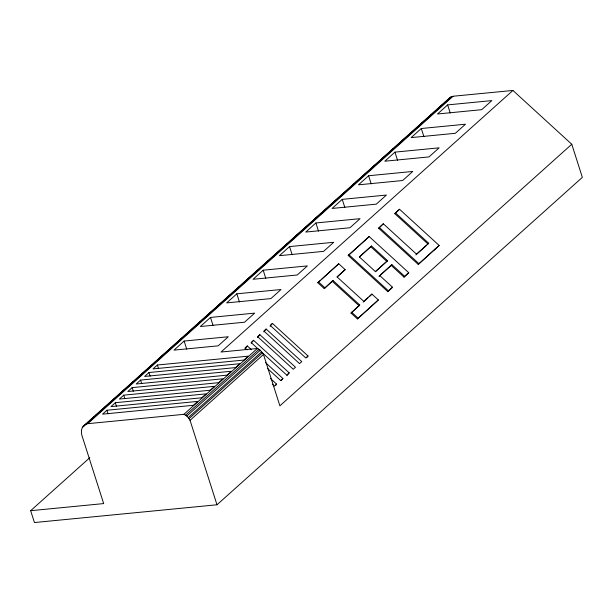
<?xml version="1.0" encoding="UTF-8"?>
<svg xmlns="http://www.w3.org/2000/svg" width="613" height="613" viewBox="0 0 613 613"><rect width="100%" height="100%" fill="white"/><g stroke="black" fill="none" stroke-linecap="round" stroke-linejoin="round"><path stroke-width="0.92" d="M82.357 427.437L81.422 430.157L81.644 434.563L103.674 503.587L30.65 510.698L34.435 522.544L216.994 504.775L582.35 177.372L571.783 144.262L512.92 90.456L453.291 96.218L450.609 97.13L82.357 427.437L85.207 424.886M244.97 348.797L247.277 345.931L251.468 349.77M251.253 343.165L253.56 340.307L289.19 372.873L286.884 375.731M257.537 337.533L259.843 334.675L295.474 367.241L293.244 369.241L257.613 336.667L259.843 334.675M263.82 331.901L266.126 329.043L301.757 361.609L299.527 363.609L263.897 331.043L266.126 329.043M270.103 326.277L272.41 323.411L308.04 355.977L306.883 357.41M345.15 269.62L337.043 276.892L363.808 301.358L371.915 294.087L378.336 299.956L357.425 318.921L351.004 313.059L359.754 304.99L332.989 280.524L324.239 288.585L317.818 282.723L338.728 263.759L345.15 269.62L337.073 277.084M338.728 263.759L322.009 278.961M379.685 275.505L392.527 287.244L387.83 291.673L348.222 255.475L369.133 236.511L408.741 272.708L404.044 277.145L391.209 265.406L379.041 276.31L391.853 264.609L404.687 276.34L408.741 272.708M324.239 288.585L332.989 280.524M368.49 237.308L369.133 236.511M395.485 212.895L399.546 209.263L439.146 245.461L418.235 264.425L378.627 228.228L383.324 223.791L416.511 254.127L428.679 243.231L395.485 212.895L394.841 213.692L428.027 244.028L428.679 243.231M383.324 223.791L378.627 228.228M399.546 209.263L394.841 213.692M359.371 257.1L371.501 246.012L387.554 260.678L375.417 271.774M275.467 385.562L276.616 384.136L270.333 378.39M281.175 380.65L282.899 378.505L265.437 362.536M351.004 313.059L359.754 304.99M391.209 265.406L391.853 264.609M371.915 294.087L369.248 296.707M357.425 318.921L378.336 299.956M387.83 291.673L392.527 287.244M404.044 277.145L404.687 276.34M418.235 264.425L439.146 245.461M434.448 249.897L435.092 249.1M83.138 426.288L450.609 97.13M448.494 98.877L449.467 97.904M87.345 422.97L93.751 417.223M95.889 415.308L98.739 412.756M104.432 407.653L111.558 401.27M113.696 399.354L115.826 397.439M122.24 391.699L129.358 385.316M131.496 383.401L133.634 381.485M139.335 376.382L147.166 369.355M149.304 367.44L151.442 365.532M154.997 362.337L164.261 354.038M167.104 351.487L168.529 350.215M172.805 346.383L182.061 338.085M184.911 335.533L186.337 334.254M191.325 329.786L199.869 322.131M202.006 320.216L204.144 318.3M208.412 314.469L212.688 310.645M214.113 309.366L216.964 306.814M219.806 304.263L221.944 302.347M225.507 299.152L230.496 294.684M231.921 293.412L234.764 290.861M237.614 288.302L239.039 287.03M243.315 283.198L252.571 274.9M255.422 272.348L256.847 271.069M260.402 267.881L265.391 263.414M266.816 262.134L270.379 258.947M273.222 256.395L274.647 255.115M277.497 252.564L283.198 247.46M284.624 246.181L287.466 243.629M295.305 236.61L300.998 231.499M302.424 230.227L305.274 227.676M312.392 221.293L318.806 215.546M320.231 214.274L323.082 211.715M329.488 205.976L335.901 200.229M338.031 198.313L340.169 196.398M347.295 190.015L353.701 184.275M355.839 182.36L357.977 180.444M364.383 174.697L371.509 168.322M373.646 166.407L375.784 164.491M381.478 159.38L388.604 153.005M391.446 150.446L393.584 148.53M397.147 145.342L406.404 137.044M408.542 135.128L410.679 133.213M416.373 128.109L424.211 121.09M426.349 119.175L428.487 117.259M433.468 112.792L437.031 109.604M438.456 108.325L442.019 105.137M444.149 103.222L446.287 101.306M85.253 424.533L86.533 423.966L451.888 96.563M86.533 423.966L87.682 423.69L453.038 96.279M106.923 410.243L102.563 414.143L193.386 405.3L197.746 401.4L106.923 410.243L108.072 413.852M115.336 402.703L110.976 406.603L201.8 397.768L206.16 393.86L115.336 402.703L116.485 406.312M123.749 395.163L119.389 399.071L210.213 390.228L214.573 386.32L123.749 395.163L124.899 398.772M132.155 387.623L127.803 391.531L218.626 382.688L222.979 378.78L132.155 387.623L133.312 391.232M140.569 380.083L136.209 383.991L227.032 375.148L231.392 371.248L140.569 380.083L141.726 383.7M235.484 367.608L239.844 363.701L148.982 372.543L144.622 376.451L236.089 367.547M157.395 365.011L153.035 368.911L243.897 360.069L248.257 356.161L157.395 365.011L158.545 368.62M184.138 341.05L174 350.13L218.182 345.832L228.312 336.744L184.138 341.05L186.735 349.195M210.489 317.434L200.351 326.514L244.533 322.216L254.663 313.128L210.489 317.434L213.086 325.58M236.84 293.819L226.703 302.899L270.885 298.6L281.015 289.52L236.84 293.819L239.438 301.964M263.192 270.203L253.054 279.283L297.236 274.984L307.366 265.904L263.192 270.203L265.789 278.348M289.543 246.587L279.405 255.675L323.587 251.368L333.717 242.288L289.543 246.587L292.14 254.732M315.894 222.971L305.757 232.059L349.939 227.752L360.069 218.672L315.894 222.971L318.492 231.124M342.246 199.363L332.108 208.443L376.29 204.144L386.42 195.057L342.246 199.363L344.843 207.508M368.597 175.747L358.459 184.827L402.641 180.528L412.771 171.448L368.597 175.747L371.194 183.892M394.948 152.131L384.811 161.211L428.993 156.913L439.123 147.833L394.948 152.131L397.546 160.277M421.3 128.515L411.162 137.596L455.344 133.297L465.482 124.217L421.3 128.515L423.897 136.661M447.651 104.9L437.513 113.987L481.695 109.681L491.833 100.601L447.651 104.9L450.249 113.053M30.65 510.698L89.759 457.727M512.92 90.456L221.025 352.031L257.353 348.49L260.264 350.245L263.498 354.483L279.888 405.837L571.783 144.262M247.277 345.931L245.047 347.931L247.139 349.847M253.56 340.307L251.1 342.506L259.483 350.169M272.41 323.411L270.18 325.411L305.81 357.977L308.04 355.977M317.818 282.723L320.614 280.218M348.222 255.475L367.792 237.936M371.501 246.012L359.341 256.908L375.386 271.574L387.554 260.678M87.682 423.69L183.892 414.327L257.353 348.49M183.892 414.327L185.578 415.177L259.038 349.349M185.578 415.177L186.804 416.074L260.264 350.245M216.994 504.775L190.038 420.319L188.237 417.614L261.697 351.785M189.026 418.625L262.494 352.797M190.038 420.319L263.498 354.483M363.164 302.155L367.892 297.918M415.867 254.931L426.679 245.238M276.616 384.136L274.386 386.129L272.295 384.213M282.899 378.505L280.67 380.497L267.398 368.367M289.19 372.873L286.731 375.072L261.575 352.084M379.271 227.423L418.878 263.628M370.857 246.809L386.903 261.475M348.866 254.671L388.473 290.876M332.346 281.321L359.111 305.787M318.461 281.919L324.882 287.788M351.647 312.255L358.069 318.124M186.804 416.074L188.237 417.614M148.982 372.543L150.131 376.16"/></g></svg>
